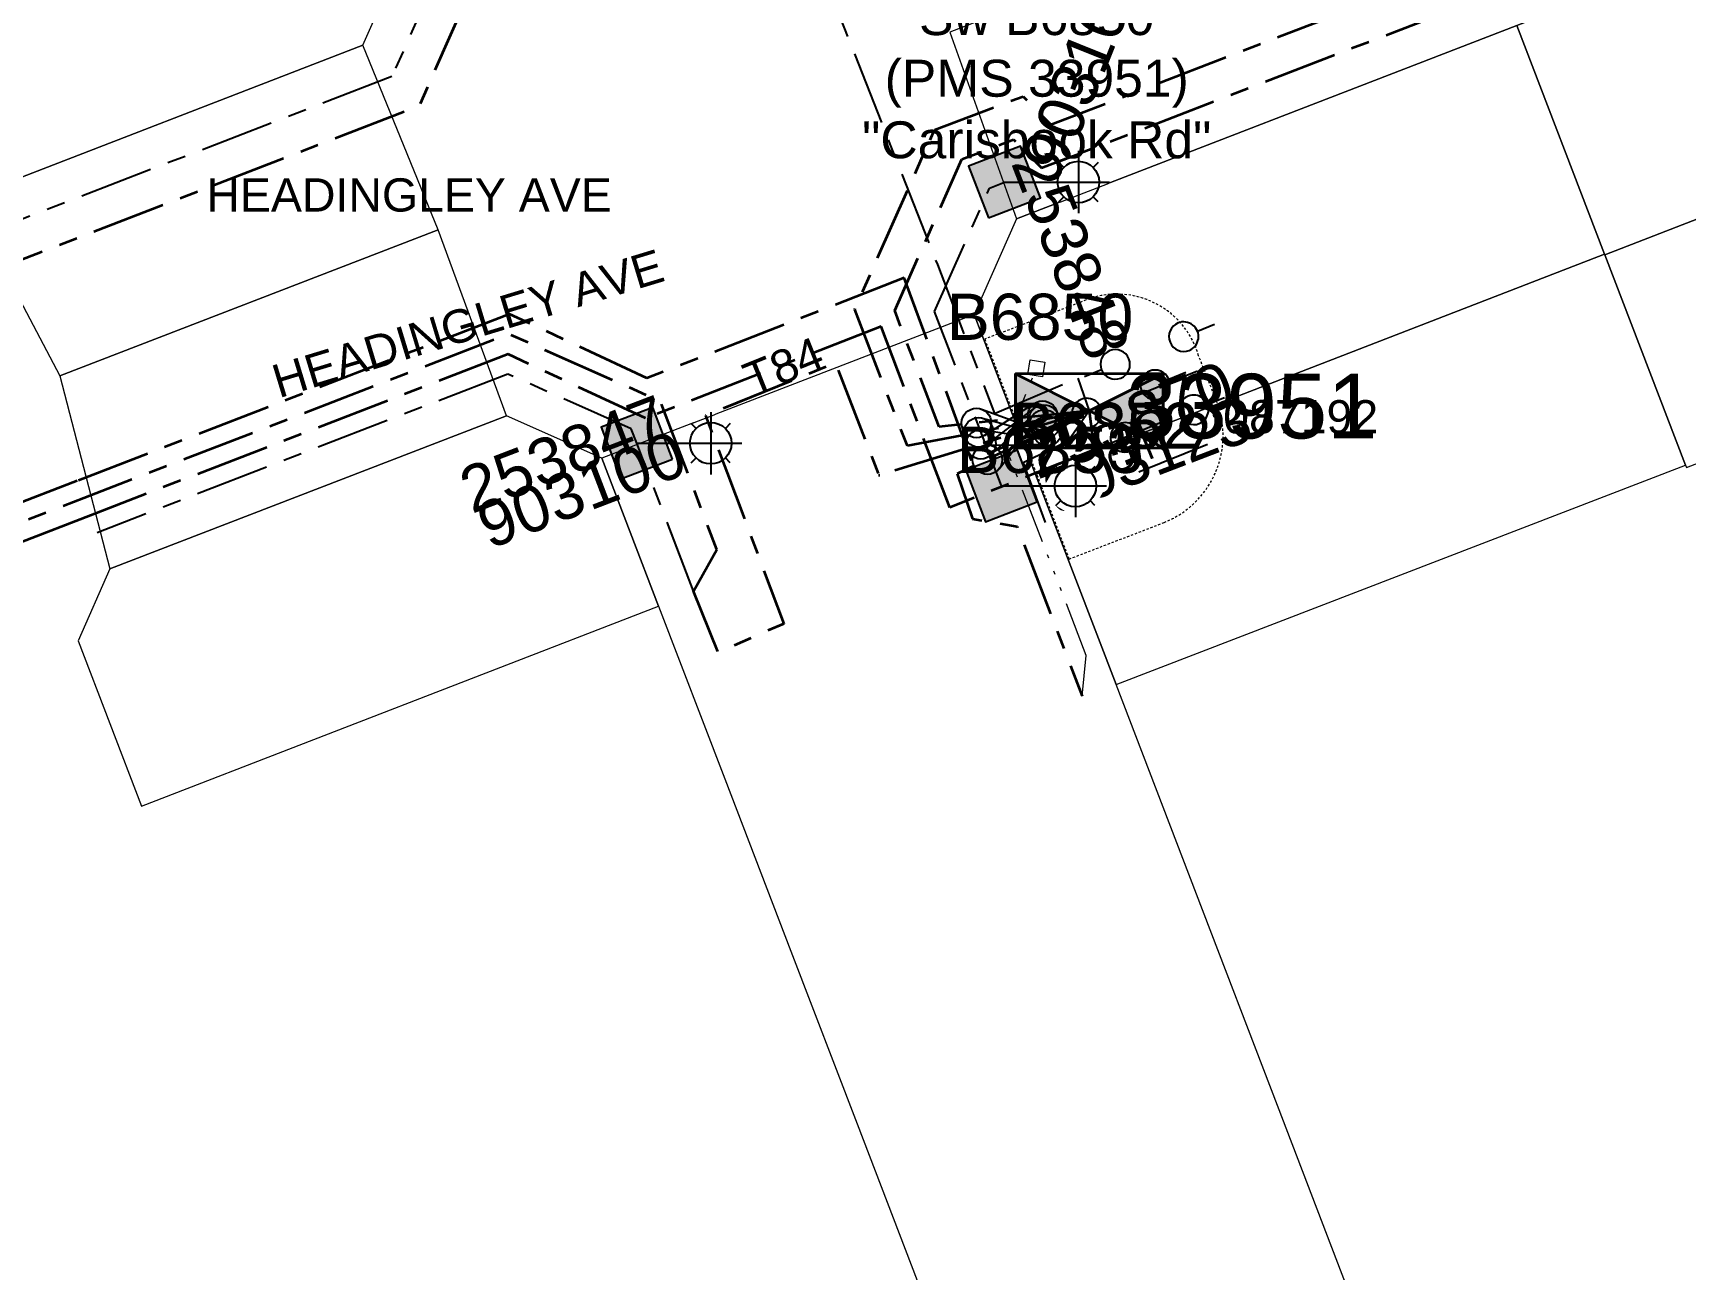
# Model space of a CAD drawing. Header units: metres. Extents: x 0 to 311505, y 0 to 6270811.
# Drawn here: x 310565.6 to 310655.1, y 6270042.2 to 6270109.1 of the extents above; entities that cross this region are included whole.
import ezdxf
from ezdxf import colors
from ezdxf.entities.mleader import LeaderData, LeaderLine
from ezdxf.enums import TextEntityAlignment as Align
from ezdxf.math import Vec2, Vec3

# ---------------------------------------------------------------- set-up
doc = ezdxf.new("R2010")
doc.units = ezdxf.units.M
for name, pattern in [('Cable Exist UG', [7, 4, -1, 1, -1]), ('DASHED', [19.05, 12.7, -6.35]), ('HIDDEN2', [0.1875, 0.125, -0.0625]), ('PHANTOMX2', [6.6, 3, -0.75, 0.2, -0.75, 0.2, -0.75, 0.2, -0.75])]:
    doc.linetypes.add(name, pattern=pattern)
doc.layers.get('0').update_dxf_attribs({"color": 6})
for name, color, linetype, lineweight in [('_User Miscellaneous1', 30, 'Continuous', 13), ('_User_HV_Exist', 1, 'Continuous', 35), ('_User_LV_Exist', 5, 'Continuous', 35), ('Cadastre Land Parcels_SP_EXT', 118, 'Continuous', 15), ('Cadastre Other Property_SP_EXT', 138, 'DASHED', 15), ('Cadastre Roads_SP_EXT', 218, 'Continuous', 15), ('Mains_HV_EXT', 13, 'Continuous', 25), ('Mains_LV_EXT', 163, 'Continuous', 25), ('Mains_LV_SL_EXT', 135, 'Continuous', 25), ('Services_SP_EXT', 42, 'PHANTOMX2', 20)]:
    doc.layers.add(name, color=color, linetype=linetype, lineweight=lineweight)
for name, color, linetype in [('Equip_HV_EXT', 7, 'Continuous'), ('Equip_LV_EXT', 7, 'Continuous'), ('Equip_SP_SL_EXT', 7, 'Continuous'), ('Notes', 7, 'Continuous'), ('Sub_SP_EXT', 7, 'Continuous'), ('SupportsUG_SP_LV_SL_EXT', 7, 'Continuous')]:
    doc.layers.add(name, color=color, linetype=linetype)
doc.styles.add('COLUMN_LABEL', font='arial.ttf', dxfattribs={"height": 2})
doc.styles.add('iecARIAL', font='arial.ttf', dxfattribs={"height": 2})
doc.styles.add('POLE_LABEL', font='arial.ttf', dxfattribs={"height": 2})
doc.styles.add('SL_LABEL', font='arial.ttf', dxfattribs={"height": 2})
doc.styles.get("Standard").update_dxf_attribs({"font": 'arial.ttf'})
doc.styles.add('SWITCH_LABEL', font='arial.ttf', dxfattribs={"height": 2})
doc.linetypes.add('Cable E UG', pattern='A,5,-0.1,["E",Standard,S=1.5,R=0,X=0,Y=-0.75],-1.45', length=6.55)

# ---------------------------------------------------------------- blocks, each defined once
blk = doc.blocks.new('SUB_PADMOUNT_EXT')
at = {"ltscale": 10}
h = blk.add_hatch(color=256, dxfattribs=at)
h.dxf.hatch_style = 1
h.paths.add_polyline_path([(4, -2), (0, 0), (4, 2)])
h.paths.add_polyline_path([(-4, -2), (-4, 2), (0, 0)])
blk.add_line((4, 2), (-4, -2))
blk.add_lwpolyline([(-4, -2), (4, -2), (4, 2), (-4, 2)], close=True)
at = {"ltscale": 10, "flags": 128}
for points in [[(-4, -2), (-4, 2), (0, 0)], [(4, -2), (0, 0), (4, 2)]]:
    blk.add_lwpolyline(points, close=True, dxfattribs=at)
at = {"flags": 8}
blk.add_attdef('ASSET_NUM', text='', height=2.5, dxfattribs=at).set_placement((0, 5), align=Align.MIDDLE_CENTER)
for tag, flags, p in [('STREET_CODE', 9, (1.5, 0)), ('OPERATING_VOLTAGE', 9, (1.5, -0.4)), ('ORIENTATION', 9, (1.5, -0.6)), ('OWNED_BY', 9, (1.5, -0.8)), ('NO_PHASES', 9, (1.5, -0.2)), ('OPERATED_BY', 9, (1.5, -1)), ('SECONDARY_VOLTAGE', 9, (1.5, -1.6)), ('STATE', 9, (1.5, -1.8)), ('CONSTRUCTED_VOLTAGE', 9, (1.5, -1.4)), ('MAINTAINED_BY', 9, (1.5, -1.2)), ('SUBSTATION_TYPE', 9, (1.5, -2.2)), ('USAGE', 9, (1.5, -2.4)), ('PARENT', 9, (1.5, -2)), ('LEGEND', 9, (1.5, -2.6)), ('Z', 1, (1.5, -3.6)), ('SUBURB', 9, (1.5, -2.8)), ('STREETNAME', 9, (1.5, -3)), ('LOCATION', 9, (1.5, -3.2)), ('NOTES', 9, (1.5, -3.4))]:
    blk.add_attdef(tag, text='', height=0.2, dxfattribs=dict(flags=flags)).set_placement(p, align=Align.MIDDLE_LEFT)
blk = doc.blocks.new('COLUMN_EXT')
blk.add_hatch(color=256).paths.add_polyline_path([(1.5, -1.5), (1.5, 1.5), (-1.5, 1.5), (-1.5, -1.5)])
blk.add_lwpolyline([(1.5, 1.5), (-1.5, 1.5), (-1.5, -1.5), (1.5, -1.5)], close=True)
at = {"flags": 9}
for tag, p in [('SUBURB', (-1.813, 1.8)), ('NOTES', (-1.813, 2)), ('STREETNAME', (-1.813, 1.6)), ('LOCATION', (-1.813, 1.4)), ('LEGEND', (-1.813, 1.2)), ('USAGE', (-1.813, 1)), ('STATE', (-1.813, 0.8)), ('COLUMN_TYPE', (-1.813, 0.4)), ('OWNED_BY', (-1.813, 0.6))]:
    blk.add_attdef(tag, text='', height=0.2, rotation=180, dxfattribs=at).set_placement(p, align=Align.MIDDLE_LEFT)
at = {"flags": 1}
blk.add_attdef('Z', (-1.813, 2.351), '', height=0.2, rotation=180, dxfattribs=at)
at = {"flags": 9}
for tag, style, p in [('STRUCTURE_PLANT_NUMBER', 'POLE_LABEL', (-1.813, -0.031)), ('STREET_CODE', 'COLUMN_LABEL', (-1.813, 0.2))]:
    blk.add_attdef(tag, text='', height=0.2, rotation=180, dxfattribs=dict(at, style=style)).set_placement(p, align=Align.MIDDLE_LEFT)
at = {"style": 'COLUMN_LABEL', "width": 0.9, "flags": 8}
blk.add_attdef('ASSET_NUM', text='', height=2, rotation=270, dxfattribs=at).set_placement((2, -4), align=Align.MIDDLE_LEFT)
blk = doc.blocks.new('SL_LANTERN_EXT')
at = {"flags": 9}
for tag, p in [('LRATECODE', (-7.4, 0)), ('LOUTREACHVOCAB', (-7.2, 0)), ('LOUTREACH', (-7, 0)), ('LANTNUMBER', (-6.6, 0)), ('LNEW', (-6.4, 0)), ('LMASTVOCAB', (-6.2, 0)), ('LMAST', (-6, 0)), ('LLAMPVOCAB', (-5.8, 0)), ('LLAMP', (-5.6, 0)), ('LEXIST', (-5.4, 0)), ('LCHARGE3PERCENT', (-5.2, 0)), ('LCHARGE3', (-5, 0)), ('LCHARGE2PERCENT', (-4.8, 0)), ('LCHARGE2', (-4.6, 0)), ('LCHARGE1PERCENT', (-4.4, 0)), ('LCHARGE1', (-4.2, 0)), ('LCATEGORY', (-4, 0)), ('LBRACKETVOCAB', (-3.8, 0)), ('LBRACKET', (-3.6, 0)), ('LKINGHEIGHT', (-3.4, 0)), ('CREPLACE', (-3.2, 0)), ('CREMOVE', (-3, 0)), ('CNUMBER', (-2.8, 0)), ('CNEW', (-2.6, 0)), ('CEXIST', (-2.4, 0)), ('USAGE', (-2.2, 0)), ('STATE', (-2, 0)), ('OWNED_BY', (-1.8, 0)), ('ORIENTATION', (-1.6, 0)), ('OPERATING_VOLTAGE', (-1.4, 0)), ('NO_PHASES', (-1.2, 0)), ('LANTERN_TYPE', (-1, 0)), ('LANTERN_PURPOSE', (-0.8, 0)), ('CONTROL_TYPE', (-0.6, 0)), ('CONSTRUCTED_VOLTAGE', (-0.4, 0))]:
    blk.add_attdef(tag, text='', height=0.001, rotation=270, dxfattribs=at).set_placement(p, align=Align.MIDDLE_LEFT)
at = {"style": 'SL_LABEL', "flags": 9}
blk.add_attdef('STREET_CODE', text='', height=0.001, rotation=270, dxfattribs=at).set_placement((0.001, 0), align=Align.MIDDLE_LEFT)
at = {"flags": 1}
blk.add_attdef('Z', (0, 0), '', height=0.001, rotation=270, dxfattribs=at)
at = {"width": 0.9}
blk.add_attdef('LNUMBER', text='', height=1, dxfattribs=at).set_placement((7, -1), align=Align.MIDDLE_LEFT)
at = {"flags": 9}
for tag, p in [('LREMOVE', (0, -7.6)), ('LREPLACE', (0, -7.8)), ('LTYPE', (0, -8)), ('LTYPEVOCAB', (0, -8.2)), ('LEGEND', (0, -8.4)), ('SUBURB', (0, -8.6)), ('STREETNAME', (0, -8.8)), ('LOCATION', (0, -9)), ('NOTES', (0, -9.2)), ('MAINTAINED_BY', (0, -9.863))]:
    blk.add_attdef(tag, text='', height=0.001, dxfattribs=at).set_placement(p, align=Align.MIDDLE_LEFT)
blk.add_attdef('OPERATED_BY', (0, -9.607), '', height=0.001, dxfattribs=at)
at = {"transparency": 33554687}
blk.add_wipeout([(5.688, 0), (5.061, -1.061), (4, -1.688), (2.939, -1.061), (2.313, 0), (2.939, 1.061), (4, 1.687), (5.061, 1.061)], dxfattribs=at)
for p, q in [((2.939, 1.061), (3.205, 0.795)), ((4, 1.687), (4, 0)), ((5.061, 1.061), (4.795, 0.795)), ((0, 0), (4, 0)), ((2.939, -1.061), (3.205, -0.795)), ((4, 0), (5.688, 0)), ((4, 0), (4, -1.688)), ((5.061, -1.061), (4.795, -0.795))]:
    blk.add_line(p, q)
blk.add_circle((4, 0), 1.125)
blk = doc.blocks.new('CCP_EXT')
at = {"flags": 9}
for tag, p in [('STATE', (0, -1.8)), ('USAGE', (0, -1.2)), ('LEGEND', (0, -1.4)), ('LIFE_SUPPORT', (0, -1.6)), ('NOTES', (0, -2))]:
    blk.add_attdef(tag, text='', height=0.2, dxfattribs=at).set_placement(p, align=Align.MIDDLE_LEFT)
at = {"transparency": 33554687}
blk.add_wipeout([(0, 0.566), (0.566, 0), (0, -0.566), (-0.566, 0)], dxfattribs=at)
blk.add_lwpolyline([(-0.566, 0), (0, 0.566), (0.566, 0), (0, -0.566), (-0.566, 0)])
at = {"flags": 1}
blk.add_attdef('Z', (0, 0), '', height=0.2, dxfattribs=at)
at = {"flags": 9}
for tag, p in [('CCP_TYPE', (0, 0)), ('OPERATING_VOLTAGE', (0, -0.6)), ('ORIENTATION', (0, -0.8)), ('CONSTRUCTED_VOLTAGE', (0, -0.2)), ('NO_PHASES', (0, -0.4)), ('OWNED_BY', (0, -1))]:
    blk.add_attdef(tag, text='', height=0.2, dxfattribs=at).set_placement(p, align=Align.MIDDLE_LEFT)
blk = doc.blocks.new('LV_UG_DFUSE_CLOSED_EXT')
for points in [[(1, 0), (0, 0)], [(5.04, 0.726), (2.156, -0.717)], [(5.049, -0.707), (2.156, 0.717)], [(6.2, 0.013), (7.2, 0.013)]]:
    blk.add_lwpolyline(points)
for centre in [(1.8, 0), (5.4, 0.011)]:
    blk.add_circle(centre, 0.8)
at = {"flags": 9}
for tag, p in [('ACTUAL_STATUS', (0, 0)), ('OPERATING_VOLTAGE', (0, -0.6)), ('ORIENTATION', (0, -0.8)), ('CONSTRUCTED_VOLTAGE', (0, -0.2)), ('NO_PHASES', (0, -0.4)), ('STATE', (0, -1)), ('SWITCH_TYPE', (0, -1.2)), ('USAGE', (0, -1.4)), ('NOTES', (0, -1.6))]:
    blk.add_attdef(tag, text='', height=0.2, dxfattribs=at).set_placement(p, align=Align.MIDDLE_LEFT)
at = {"flags": 1}
blk.add_attdef('Z', (0, 0), '', height=0.2, dxfattribs=at)
blk = doc.blocks.new('SWG_HOLEC_SU_EXT')
blk.add_line((1.8, -2), (5.8, -2))
for points in [[(1, 0), (0, 0)], [(6.6, 0), (7.6, 0)]]:
    blk.add_lwpolyline(points)
for points in [[(1.8, -0.8, 1), (1.8, 0.8, 1)], [(5.8, -0.8, 1), (5.8, 0.8, 1)]]:
    blk.add_lwpolyline(points, format="xyb", close=True)
at = {"style": 'SWITCH_LABEL', "flags": 8}
blk.add_attdef('ASSET_NUM', text='', height=2.5, rotation=179.95437, dxfattribs=at).set_placement((-2.4, 0), align=Align.MIDDLE_LEFT)
at = {"flags": 1}
blk.add_attdef('Z', (0, 0), '', height=0.2, dxfattribs=at)
at = {"flags": 9}
for tag, p in [('ACTUAL_STATUS', (0, -0.4)), ('CONSTRUCTED_VOLTAGE', (0, -0.6)), ('NO_PHASES', (0, -0.8)), ('OPERATING_VOLTAGE', (0, -1)), ('ORIENTATION', (0, -1.2)), ('OWNED_BY', (0, -1.4)), ('STATE', (0, -1.8)), ('PARENT', (0, -1.6)), ('SWITCH_TYPE', (0, -2)), ('STREETNAME', (0, -2.6)), ('USAGE', (0, -2.2)), ('LOCATION', (0, -2.4)), ('SUBURB', (0, -2.8)), ('NOTES', (0, -3))]:
    blk.add_attdef(tag, text='', height=0.2, dxfattribs=at).set_placement(p, align=Align.MIDDLE_LEFT)
at = {"style": 'SWITCH_LABEL', "flags": 9}
blk.add_attdef('STREET_CODE', text='', height=0.2, dxfattribs=at).set_placement((0, -0.2), align=Align.MIDDLE_LEFT)
blk = doc.blocks.new('SWG_HOLEC_SU_NO_EXT')
blk.add_line((1.8, -2), (5.8, -2))
for points in [[(1, 0), (0, 0)], [(6.6, 0), (7.6, 0)]]:
    blk.add_lwpolyline(points)
for points in [[(1.8, -0.8, 1), (1.8, 0.8, 1)], [(5.8, -0.8, 1), (5.8, 0.8, 1)]]:
    blk.add_lwpolyline(points, format="xyb", close=True)
at = {"insert": (5.311, -3.639), "char_height": 1.4, "width": 3.88632, "attachment_point": 1, "rotation": 180}
blk.add_mtext('{\\fArial|b0|i0|c0|p34;N/O}', dxfattribs=at)
at = {"style": 'SWITCH_LABEL', "flags": 8}
blk.add_attdef('ASSET_NUM', text='', height=2.5, rotation=179.95437, dxfattribs=at).set_placement((-2.4, 0), align=Align.MIDDLE_LEFT)
at = {"flags": 1}
blk.add_attdef('Z', (0, 0), '', height=0.2, dxfattribs=at)
at = {"flags": 9}
for tag, p in [('ACTUAL_STATUS', (0, -0.4)), ('CONSTRUCTED_VOLTAGE', (0, -0.6)), ('NO_PHASES', (0, -0.8)), ('OPERATING_VOLTAGE', (0, -1)), ('ORIENTATION', (0, -1.2)), ('OWNED_BY', (0, -1.4)), ('STATE', (0, -1.8)), ('PARENT', (0, -1.6)), ('SWITCH_TYPE', (0, -2)), ('STREETNAME', (0, -2.6)), ('USAGE', (0, -2.2)), ('LOCATION', (0, -2.4)), ('SUBURB', (0, -2.8)), ('NOTES', (0, -3))]:
    blk.add_attdef(tag, text='', height=0.2, dxfattribs=at).set_placement(p, align=Align.MIDDLE_LEFT)
at = {"style": 'SWITCH_LABEL', "flags": 9}
blk.add_attdef('STREET_CODE', text='', height=0.2, dxfattribs=at).set_placement((0, -0.2), align=Align.MIDDLE_LEFT)

msp = doc.modelspace()

# ---------------------------------------------------------------- linework, layer by layer
at = {"layer": 'Cadastre Land Parcels_SP_EXT', "linetype": 'Continuous'}
for points in [[(310583.452, 6270108.458), (310585.742, 6270113.628), (310582.076, 6270123.111), (310554.08, 6270112.293), (310558.109, 6270101.879), (310561.991, 6270100.164), (310583.452, 6270108.458)], [(310681.458, 6270109.056), (310678.147, 6270117.694), (310672.982, 6270119.987), (310645.907, 6270109.525), (310650.653, 6270097.145), (310650.664, 6270097.118), (310681.458, 6270109.056)], [(310650.653, 6270097.145), (310645.907, 6270109.525), (310618.832, 6270099.065), (310616.532, 6270093.887), (310619.854, 6270085.223), (310650.653, 6270097.145)], [(310685.896, 6270097.478), (310681.458, 6270109.056), (310650.664, 6270097.118), (310655.034, 6270085.719), (310655.077, 6270085.606), (310685.896, 6270097.478)], [(310655.034, 6270085.719), (310650.664, 6270097.118), (310650.653, 6270097.145), (310619.854, 6270085.223), (310624.214, 6270073.848), (310655.034, 6270085.719)], [(310599.456, 6270078.092), (310596.385, 6270086.103), (310591.221, 6270088.396), (310569.767, 6270080.107), (310568.041, 6270076.222), (310571.47, 6270067.278), (310599.456, 6270078.092)]]:
    msp.add_lwpolyline(points, close=True, dxfattribs=at)
at = {"layer": 'Cadastre Roads_SP_EXT', "linetype": 'Continuous'}
msp.add_lwpolyline([(310587.526, 6270098.472), (310583.452, 6270108.458), (310561.991, 6270100.164), (310567.047, 6270090.558), (310587.526, 6270098.472)], close=True, dxfattribs=at)
at = {"layer": 'Mains_LV_SL_EXT', "color": 4, "linetype": 'Cable Exist UG'}
msp.add_lwpolyline([(310587.664, 6270114.283), (310587.65, 6270112.695), (310587.65, 6270112.695), (310585.027, 6270106.765), (310562.026, 6270097.88), (310556.631, 6270100.267), (310552.299, 6270111.467), (310548.293, 6270121.824)], dxfattribs=at)

# ---------------------------------------------------------------- block references
at = {"layer": 'Sub_SP_EXT'}
ref = msp.add_blockref('SUB_PADMOUNT_EXT', (310622.765, 6270088.672), dxfattribs=at)
ref.add_attrib('ASSET_NUM', '33951', dxfattribs={"layer": '0', "height": 3.5}).set_placement((310624.765, 6270088.922), align=Align.MIDDLE_LEFT)
at = {"layer": 'SupportsUG_SP_LV_SL_EXT'}
ref = msp.add_blockref('COLUMN_EXT', (310618.177, 6270101.046), dxfattribs=dict(at, rotation=201.1244468660353))
ref.add_attrib('ASSET_NUM', '903101', dxfattribs={"layer": '0', "height": 2.5, "rotation": 68.13142, "style": 'COLUMN_LABEL'}).set_placement((310620.177, 6270101.796), align=Align.MIDDLE_LEFT)
ref = msp.add_blockref('COLUMN_EXT', (310618.014, 6270084.6), dxfattribs=dict(at, rotation=290.9672973331805))
ref.add_attrib('ASSET_NUM', '903123', dxfattribs={"layer": '0', "height": 2.5, "rotation": 20.9673, "style": 'COLUMN_LABEL'}).set_placement((310620.014, 6270085.35), align=Align.TOP_LEFT)
ref = msp.add_blockref('COLUMN_EXT', (310598.279, 6270086.915), dxfattribs=dict(at, rotation=290.9675889721245))
ref.add_attrib('ASSET_NUM', '903100', dxfattribs={"layer": '0', "height": 2.5, "rotation": 20.96759, "style": 'COLUMN_LABEL'}).set_placement((310600.279, 6270087.665), align=Align.TOP_RIGHT)

# ---------------------------------------------------------------- texts
at = {"layer": 'Cadastre Roads_SP_EXT'}
msp.add_text('HEADINGLEY AVE', height=1.8, dxfattribs=at).set_placement((310574.986, 6270099.451))

# ---------------------------------------------------------------- next in the draw order: block references
at = {"layer": 'Equip_SP_SL_EXT'}
ref = msp.add_blockref('SL_LANTERN_EXT', (310618.177, 6270101.046), dxfattribs=at)
ref.add_attrib('ASSET_NUM', '253848', dxfattribs={"layer": '0', "height": 2.5, "rotation": 291.12445, "style": 'iecARIAL'}).set_placement((310619.677, 6270102.546), align=Align.MIDDLE_LEFT)
ref = msp.add_blockref('SL_LANTERN_EXT', (310598.279, 6270086.915), dxfattribs=at)
ref.add_attrib('ASSET_NUM', '253847', dxfattribs={"layer": '0', "height": 2.5, "rotation": 20.96759, "style": 'iecARIAL'}).set_placement((310599.779, 6270088.415), align=Align.MIDDLE_RIGHT)

# ---------------------------------------------------------------- next in the draw order: linework, layer by layer
at = {"layer": '_User_LV_Exist', "linetype": 'Cable Exist UG', "flags": 128}
msp.add_lwpolyline([(310601.347, 6270078.908), (310602.609, 6270081.168), (310602.609, 6270081.168), (310599.553, 6270089.18), (310591.356, 6270092.823), (310568.352, 6270083.938), (310555.427, 6270078.949), (310555.424, 6270076.804), (310555.424, 6270076.804), (310538.257, 6270070.171), (310536.683, 6270071.707), (310536.683, 6270071.707), (310534.051, 6270070.69), (310530.407, 6270062.491), (310534.068, 6270052.94), (310537.383, 6270044.289), (310539.514, 6270044.318)], dxfattribs=at)
at = {"layer": 'Cadastre Roads_SP_EXT', "linetype": 'Continuous'}
for points in [[(310645.907, 6270109.525), (310672.982, 6270119.987), (310669.836, 6270130.28), (310615.21, 6270109.17), (310618.832, 6270099.064), (310645.907, 6270109.525)], [(310591.221, 6270088.396), (310587.526, 6270098.472), (310567.047, 6270090.558), (310569.767, 6270080.107), (310591.221, 6270088.396)]]:
    msp.add_lwpolyline(points, close=True, dxfattribs=at)
at = {"layer": 'Mains_LV_SL_EXT', "color": 4, "linetype": 'Cable Exist UG'}
for points in [[(310598.279, 6270086.915), (310597.982, 6270087.69), (310591.302, 6270090.658), (310569.073, 6270082.072)], [(310601.348, 6270078.908), (310598.279, 6270086.915)]]:
    msp.add_lwpolyline(points, dxfattribs=at)

# ---------------------------------------------------------------- next in the draw order: block references
at = {"layer": 'Equip_SP_SL_EXT'}
ref = msp.add_blockref('SL_LANTERN_EXT', (310618.014, 6270084.6), dxfattribs=at)
ref.add_attrib('ASSET_NUM', '253870', dxfattribs={"layer": '0', "height": 2.5, "rotation": 20.9673, "style": 'iecARIAL'}).set_placement((310619.514, 6270086.1), align=Align.MIDDLE_LEFT)

# ---------------------------------------------------------------- next in the draw order: texts
at = {"layer": '_User_HV_Exist', "insert": (310619.921, 6270108.321), "char_height": 2, "attachment_point": 5}
msp.add_mtext('To\\PSw B6850\\P(PMS 33951) \\P"Carisbook Rd"', dxfattribs=at)
at = {"layer": 'Cadastre Roads_SP_EXT'}
msp.add_text('HEADINGLEY AVE', height=1.8, rotation=16.91427, dxfattribs=at).set_placement((310578.903, 6270089.343))
at = {"layer": 'Mains_LV_EXT'}
msp.add_text('T84', height=1.8, rotation=22.02887, dxfattribs=at).set_placement((310604.53, 6270089.433))

# ---------------------------------------------------------------- next in the draw order: linework, layer by layer
at = {"layer": '_User_LV_Exist', "linetype": 'Cable Exist UG', "flags": 128}
msp.add_lwpolyline([(310622.765, 6270088.672), (310615.621, 6270085.255), (310615.621, 6270085.255), (310616.442, 6270082.83), (310618.854, 6270082.407), (310622.373, 6270073.227)], dxfattribs=at)
at = {"layer": 'Mains_HV_EXT', "linetype": 'Cable E UG'}
msp.add_lwpolyline([(310622.765, 6270088.672), (310621.622, 6270087.017), (310621.622, 6270087.017), (310619.187, 6270085.852), (310620.379, 6270082.62)], dxfattribs=at)
at = {"layer": 'Mains_LV_SL_EXT', "color": 4, "linetype": 'Cable Exist UG'}
msp.add_lwpolyline([(310618.014, 6270084.6), (310614.397, 6270094.038), (310617.369, 6270100.725), (310618.177, 6270101.046)], dxfattribs=at)

# ---------------------------------------------------------------- next in the draw order: block references
at = {"layer": 'Equip_LV_EXT'}
for p, rotation in [((310622.027, 6270088.594), 186.0871411377484), ((310622.075, 6270088.539), 190.968083472765), ((310622.058, 6270088.455), 197.0954089653814), ((310622.12, 6270088.364), 205.5689123197365)]:
    msp.add_blockref('LV_UG_DFUSE_CLOSED_EXT', p, dxfattribs=dict(at, rotation=rotation))
at = {"layer": 'Services_SP_EXT', "rotation": 36.00000006831309}
msp.add_blockref('CCP_EXT', (310619.896, 6270090.972), dxfattribs=at)

# ---------------------------------------------------------------- next in the draw order: texts
at = {"layer": 'Cadastre Other Property_SP_EXT'}
msp.add_text('087192', height=1.8, dxfattribs=at).set_placement((310630.012, 6270087.445))

# ---------------------------------------------------------------- next in the draw order: linework, layer by layer
at = {"layer": '_User_HV_Exist', "linetype": 'Cable Exist UG', "transparency": 33554674}
for points in [[(310622.765, 6270088.672), (310616.394, 6270085.979), (310616.394, 6270085.979), (310612.755, 6270095.862), (310598.827, 6270090.436), (310598.827, 6270090.436), (310591.383, 6270093.905), (310567.992, 6270084.871), (310555.398, 6270080.007), (310555.398, 6270080.007), (310533.305, 6270071.474), (310527.306, 6270069.16), (310527.306, 6270069.16), (310512.051, 6270108.637)], [(310622.765, 6270088.672), (310623.038, 6270086.553), (310615.225, 6270083.439), (310611.496, 6270093.225), (310598.757, 6270088.262), (310591.31, 6270091.733), (310568.712, 6270083.005), (310556.119, 6270078.141), (310534.794, 6270069.905), (310531.448, 6270062.409), (310535.002, 6270053.298), (310535.002, 6270053.298), (310538.58, 6270043.96), (310549.315, 6270015.946), (310549.315, 6270015.946), (310552.893, 6270006.608), (310560.05, 6269987.933), (310560.05, 6269987.933), (310563.629, 6269978.595), (310570.785, 6269959.919)]]:
    msp.add_lwpolyline(points, dxfattribs=at)
at = {"layer": '_User_LV_Exist', "linetype": 'Cable Exist UG', "flags": 128}
for points in [[(310514.508, 6270109.052), (310518.77, 6270098.033), (310518.77, 6270098.033), (310522.28, 6270088.958), (310522.94, 6270085.839), (310522.94, 6270085.839), (310529.216, 6270083.062), (310550.926, 6270091.448), (310552.788, 6270092.236), (310551.998, 6270094.007), (310551.998, 6270094.007), (310559.329, 6270096.84), (310561.97, 6270095.696), (310561.97, 6270095.696), (310586.52, 6270105.198), (310589.007, 6270110.818), (310590.274, 6270114.438), (310599.104, 6270117.837), (310599.104, 6270117.837), (310610.967, 6270112.57), (310612.924, 6270113.309), (310614.909, 6270111.949), (310614.909, 6270111.949), (310636.073, 6270120.125), (310632.164, 6270130.149), (310630.938, 6270131.694)], [(310622.765, 6270088.672), (310612.921, 6270086.765), (310612.921, 6270086.765), (310610.071, 6270094.151), (310614.388, 6270103.867), (310619.179, 6270105.687), (310620.682, 6270104.156), (310668.055, 6270122.414), (310667.791, 6270124.487), (310673.176, 6270126.567), (310682.889, 6270122.251), (310683.587, 6270120.431), (310688.994, 6270122.449), (310688.994, 6270122.449), (310693.73, 6270109.754), (310697.666, 6270111.201), (310696.269, 6270114.722)], [(310622.765, 6270088.672), (310614.644, 6270087.806), (310614.644, 6270087.806), (310612.234, 6270094.094), (310615.877, 6270102.293), (310618.668, 6270103.353), (310620.175, 6270101.817), (310620.175, 6270101.817), (310670.238, 6270121.112), (310669.973, 6270123.186), (310669.973, 6270123.186), (310673.122, 6270124.402), (310678.686, 6270121.984), (310687.792, 6270098.278)], [(310622.765, 6270088.672), (310611.396, 6270085.176), (310611.396, 6270085.176), (310609.048, 6270091.261), (310601.998, 6270088.409), (310601.998, 6270088.409), (310606.239, 6270077.146), (310602.677, 6270075.594), (310601.348, 6270078.908)]]:
    msp.add_lwpolyline(points, dxfattribs=at)
at = {"layer": 'Cadastre Other Property_SP_EXT', "linetype": 'HIDDEN2'}
msp.add_lwpolyline([(310621.672, 6270080.644), (310626.812, 6270082.621), (310626.812, 6270082.621, 0.408622), (310629.688, 6270089.103), (310629.688, 6270089.103), (310628.684, 6270091.651), (310628.684, 6270091.651, 0.46644), (310622.219, 6270094.513), (310622.219, 6270094.513), (310617.11, 6270092.548), (310621.672, 6270080.644)], format="xyb", close=True, dxfattribs=at)
at = {"layer": 'Cadastre Roads_SP_EXT', "linetype": 'Continuous'}
msp.add_lwpolyline([(310637.25, 6270039.845), (310632.947, 6270051.069), (310628.56, 6270062.513), (310624.214, 6270073.848), (310619.854, 6270085.223), (310616.532, 6270093.887), (310596.385, 6270086.103), (310599.456, 6270078.092), (310603.036, 6270068.754), (310606.616, 6270059.416), (310610.195, 6270050.079), (310613.774, 6270040.741)], dxfattribs=at)
at = {"layer": 'Mains_HV_EXT', "linetype": 'Cable Exist UG'}
for points in [[(310631.02, 6270131.677), (310630.502, 6270129.924), (310632.77, 6270124.199), (310632.77, 6270124.199), (310612.203, 6270116.264), (310607.492, 6270114.508), (310614.545, 6270096.578), (310617.631, 6270088.528), (310622.147, 6270090.437), (310622.765, 6270088.672)], [(310622.765, 6270088.672), (310616.394, 6270085.979), (310616.394, 6270085.979), (310612.755, 6270095.862), (310598.827, 6270090.436), (310598.827, 6270090.436), (310591.383, 6270093.905), (310567.992, 6270084.871), (310555.398, 6270080.007), (310555.398, 6270080.007), (310533.305, 6270071.474), (310527.306, 6270069.16), (310527.306, 6270069.16), (310512.051, 6270108.637)], [(310622.765, 6270088.672), (310623.038, 6270086.553), (310615.225, 6270083.439), (310611.496, 6270093.225), (310598.757, 6270088.262), (310591.31, 6270091.733), (310568.712, 6270083.005), (310556.119, 6270078.141), (310534.794, 6270069.905), (310531.448, 6270062.409), (310535.002, 6270053.298), (310535.002, 6270053.298), (310538.58, 6270043.96), (310549.315, 6270015.946), (310549.315, 6270015.946), (310552.893, 6270006.608), (310560.05, 6269987.933), (310560.05, 6269987.933), (310563.629, 6269978.595), (310570.785, 6269959.919)]]:
    msp.add_lwpolyline(points, dxfattribs=at)
at = {"layer": 'Services_SP_EXT'}
msp.add_lwpolyline([(310622.373, 6270073.227), (310622.604, 6270075.417), (310622.604, 6270075.417), (310618.225, 6270086.787), (310619.896, 6270090.972)], dxfattribs=at)

# ---------------------------------------------------------------- next in the draw order: block references
at = {"layer": '_User Miscellaneous1'}
ref = msp.add_blockref('SUB_PADMOUNT_EXT', (310622.765, 6270088.672), dxfattribs=at)
ref.add_attrib('ASSET_NUM', '33951', dxfattribs={"layer": '0', "height": 3.5}).set_placement((310624.765, 6270088.922), align=Align.MIDDLE_LEFT)
at = {"layer": '_User_HV_Exist', "transparency": 33554674}
ref = msp.add_blockref('SUB_PADMOUNT_EXT', (310622.765, 6270088.672), dxfattribs=at)
ref.add_attrib('ASSET_NUM', '33951', dxfattribs={"layer": '0', "height": 3.5}).set_placement((310624.765, 6270088.922), align=Align.MIDDLE_LEFT)
at = {"layer": '_User_LV_Exist'}
ref = msp.add_blockref('SUB_PADMOUNT_EXT', (310622.765, 6270088.672), dxfattribs=at)
ref.add_attrib('ASSET_NUM', '33951', dxfattribs={"layer": '0', "height": 3.5}).set_placement((310624.765, 6270088.922), align=Align.MIDDLE_LEFT)
at = {"layer": 'Equip_HV_EXT'}
ref = msp.add_blockref('SWG_HOLEC_SU_EXT', (310622.5, 6270090.507), dxfattribs=dict(at, rotation=22.01506567335653))
ref.add_attrib('ASSET_NUM', 'B6850', dxfattribs={"layer": '0', "height": 2.5, "style": 'SWITCH_LABEL'}).set_placement((310620.101, 6270091.757), align=Align.BOTTOM_CENTER)
ref = msp.add_blockref('SWG_HOLEC_SU_NO_EXT', (310620.963, 6270087.861), dxfattribs=dict(at, rotation=22.44624198423226))
ref.add_attrib('ASSET_NUM', 'B6852', dxfattribs={"layer": '0', "height": 2.5, "style": 'SWITCH_LABEL'}).set_placement((310618.564, 6270089.111), align=Align.TOP_LEFT)
ref = msp.add_blockref('SWG_HOLEC_SU_EXT', (310623.038, 6270086.553), dxfattribs=dict(at, rotation=21.97178892203022))
ref.add_attrib('ASSET_NUM', 'B6853', dxfattribs={"layer": '0', "height": 2.5, "style": 'SWITCH_LABEL'}).set_placement((310620.639, 6270087.803), align=Align.TOP_CENTER)

# ---------------------------------------------------------------- next in the draw order: leaders
at = {"layer": 'Notes'}
ml = msp.add_multileader_mtext('Standard', dxfattribs=at)
ml.set_content('Constructed under  \\PURS15861', color=256)
ml.set_leader_properties()
ml.build(insert=Vec2(0, 0))
ml.multileader.update_dxf_attribs({"leader_type": 2, "has_text_frame": 1, "text_left_attachment_type": 2, "text_right_attachment_type": 2, "dogleg_length": 0.01})
ctx = ml.context
ctx.base_point, ctx.char_height, ctx.plane_origin, ctx.plane_x_axis, ctx.plane_y_axis = Vec3(310975.192, 6270395.779), 1.8, Vec3(312213.891, 6270750.769), Vec3(0.932874, 0.360203), Vec3(-0.360203, 0.932874)
ctx.left_attachment, ctx.right_attachment, ctx.text_align_type = 2, 2, 1
notes = []
notes.append((ctx, [(0, (0, 0, 0), (0, 0), (1, 0), 1, [])]))
ctx.mtext.insert, ctx.mtext.text_direction, ctx.mtext.rotation, ctx.mtext.width, ctx.mtext.alignment, ctx.mtext.flow_direction = Vec3(310985.783, 6270402.491), Vec3(0.932874, 0.360203), 0.368486, 20.92345, 2, 5
ctx.mtext.has_bg_fill, ctx.mtext.bg_color, ctx.mtext.bg_scale_factor, ctx.mtext.bg_transparency, ctx.mtext.use_window_bg_color = 1, -1073741824, 2, 0, 1
for ctx, leaders in notes:
    for number, flags, end, landing, length, lines in leaders:
        leader = LeaderData()
        leader.index, (leader.has_last_leader_line, leader.has_dogleg_vector, leader.attachment_direction) = number, flags
        leader.last_leader_point, leader.dogleg_vector, leader.dogleg_length = Vec3(end), Vec3(landing), length
        for number, points, colour, breaks in lines:
            line = LeaderLine()
            line.index, line.vertices, line.color, line.breaks = number, Vec3.list(points), colors.encode_raw_color(colour), breaks
            leader.lines.append(line)
        ctx.leaders.append(leader)

# ---------------------------------------------------------------- next in the draw order: leaders
ml = msp.add_multileader_mtext('Standard', dxfattribs=at)
ml.set_content('Constructed under  \\PURS16270', color=256)
ml.set_leader_properties()
ml.build(insert=Vec2(0, 0))
ml.multileader.update_dxf_attribs({"leader_type": 2, "has_text_frame": 1, "text_left_attachment_type": 2, "text_right_attachment_type": 2, "dogleg_length": 0.01})
ctx = ml.context
ctx.base_point, ctx.char_height, ctx.plane_origin, ctx.plane_x_axis, ctx.plane_y_axis = Vec3(310863.5, 6270348.229), 1.8, Vec3(312104.333, 6270705.463), Vec3(0.932874, 0.360203), Vec3(-0.360203, 0.932874)
ctx.left_attachment, ctx.right_attachment, ctx.text_align_type = 2, 2, 1
notes = []
notes.append((ctx, [(0, (0, 0, 0), (0, 0), (1, 0), 1, [])]))
ctx.mtext.insert, ctx.mtext.text_direction, ctx.mtext.rotation, ctx.mtext.width, ctx.mtext.alignment, ctx.mtext.flow_direction = Vec3(310874.091, 6270354.941), Vec3(0.932874, 0.360203), 0.368486, 20.92345, 2, 5
ctx.mtext.has_bg_fill, ctx.mtext.bg_color, ctx.mtext.bg_scale_factor, ctx.mtext.bg_transparency, ctx.mtext.use_window_bg_color = 1, -1073741824, 2, 0, 1
for ctx, leaders in notes:
    for number, flags, end, landing, length, lines in leaders:
        leader = LeaderData()
        leader.index, (leader.has_last_leader_line, leader.has_dogleg_vector, leader.attachment_direction) = number, flags
        leader.last_leader_point, leader.dogleg_vector, leader.dogleg_length = Vec3(end), Vec3(landing), length
        for number, points, colour, breaks in lines:
            line = LeaderLine()
            line.index, line.vertices, line.color, line.breaks = number, Vec3.list(points), colors.encode_raw_color(colour), breaks
            leader.lines.append(line)
        ctx.leaders.append(leader)

# ---------------------------------------------------------------- next in the draw order: leaders
ml = msp.add_multileader_mtext('Standard', dxfattribs=at)
ml.set_content('Constructed under  \\PURS16270', color=256)
ml.set_leader_properties()
ml.build(insert=Vec2(0, 0))
ml.multileader.update_dxf_attribs({"leader_type": 2, "has_text_frame": 1, "text_left_attachment_type": 2, "text_right_attachment_type": 2, "dogleg_length": 0.01})
ctx = ml.context
ctx.base_point, ctx.char_height, ctx.plane_origin, ctx.plane_x_axis, ctx.plane_y_axis = Vec3(310744.628, 6270298.903), 1.8, Vec3(311985.461, 6270656.138), Vec3(0.932874, 0.360203), Vec3(-0.360203, 0.932874)
ctx.left_attachment, ctx.right_attachment, ctx.text_align_type = 2, 2, 1
notes = []
notes.append((ctx, [(0, (0, 0, 0), (0, 0), (1, 0), 1, [])]))
ctx.mtext.insert, ctx.mtext.text_direction, ctx.mtext.rotation, ctx.mtext.width, ctx.mtext.alignment, ctx.mtext.flow_direction = Vec3(310755.22, 6270305.615), Vec3(0.932874, 0.360203), 0.368486, 20.92345, 2, 5
ctx.mtext.has_bg_fill, ctx.mtext.bg_color, ctx.mtext.bg_scale_factor, ctx.mtext.bg_transparency, ctx.mtext.use_window_bg_color = 1, -1073741824, 2, 0, 1
for ctx, leaders in notes:
    for number, flags, end, landing, length, lines in leaders:
        leader = LeaderData()
        leader.index, (leader.has_last_leader_line, leader.has_dogleg_vector, leader.attachment_direction) = number, flags
        leader.last_leader_point, leader.dogleg_vector, leader.dogleg_length = Vec3(end), Vec3(landing), length
        for number, points, colour, breaks in lines:
            line = LeaderLine()
            line.index, line.vertices, line.color, line.breaks = number, Vec3.list(points), colors.encode_raw_color(colour), breaks
            leader.lines.append(line)
        ctx.leaders.append(leader)

# ---------------------------------------------------------------- next in the draw order: leaders
ml = msp.add_multileader_mtext('Standard', dxfattribs=at)
ml.set_content('Future construction under  \\PURS19531', color=256)
ml.set_leader_properties()
ml.build(insert=Vec2(0, 0))
ml.multileader.update_dxf_attribs({"leader_type": 2, "has_text_frame": 1, "text_left_attachment_type": 2, "text_right_attachment_type": 2, "dogleg_length": 0.01})
ctx = ml.context
ctx.base_point, ctx.char_height, ctx.plane_origin, ctx.plane_x_axis, ctx.plane_y_axis = Vec3(310873.106, 6270327.315), 1.8, Vec3(312113.214, 6270685.405), Vec3(0.932874, 0.360203), Vec3(-0.360203, 0.932874)
ctx.left_attachment, ctx.right_attachment, ctx.text_align_type = 2, 2, 1
notes = []
notes.append((ctx, [(0, (0, 0, 0), (0, 0), (1, 0), 1, [])]))
ctx.mtext.insert, ctx.mtext.text_direction, ctx.mtext.rotation, ctx.mtext.width, ctx.mtext.alignment, ctx.mtext.flow_direction = Vec3(310883.176, 6270335.418), Vec3(0.932874, 0.360203), 0.368486, 20.92345, 2, 5
ctx.mtext.has_bg_fill, ctx.mtext.bg_color, ctx.mtext.bg_scale_factor, ctx.mtext.bg_transparency, ctx.mtext.use_window_bg_color = 1, -1073741824, 2, 0, 1
for ctx, leaders in notes:
    for number, flags, end, landing, length, lines in leaders:
        leader = LeaderData()
        leader.index, (leader.has_last_leader_line, leader.has_dogleg_vector, leader.attachment_direction) = number, flags
        leader.last_leader_point, leader.dogleg_vector, leader.dogleg_length = Vec3(end), Vec3(landing), length
        for number, points, colour, breaks in lines:
            line = LeaderLine()
            line.index, line.vertices, line.color, line.breaks = number, Vec3.list(points), colors.encode_raw_color(colour), breaks
            leader.lines.append(line)
        ctx.leaders.append(leader)

doc.saveas('drawing.dxf')
